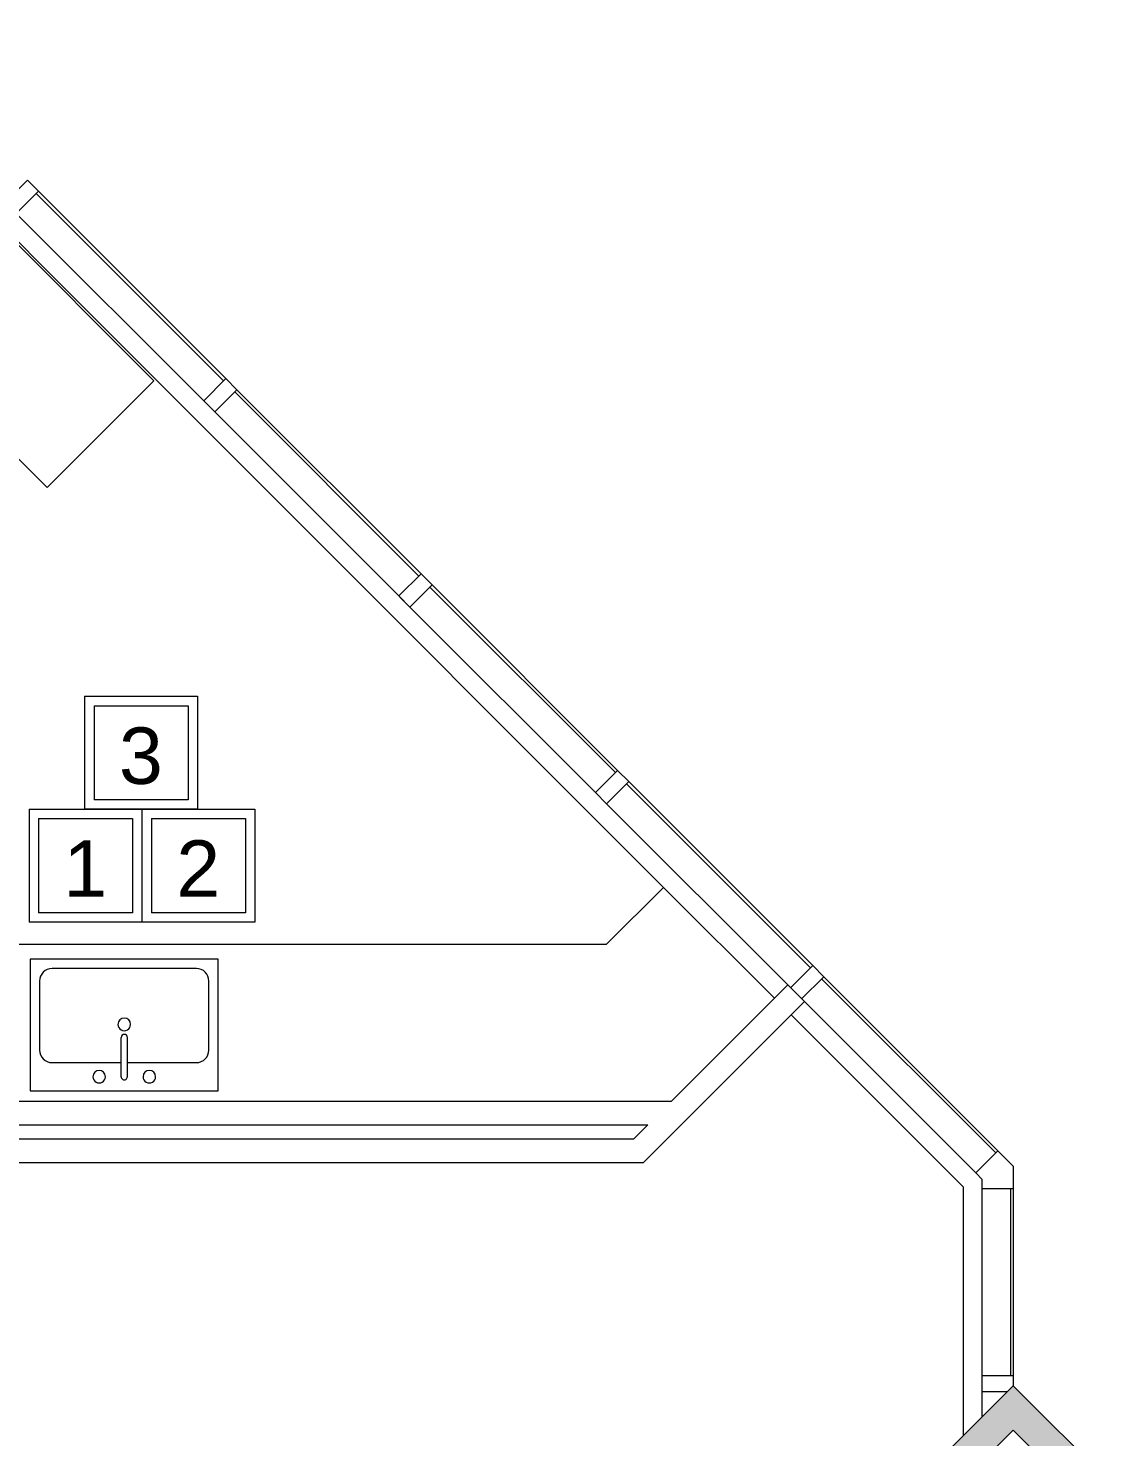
# Model space of a CAD drawing. Header units: inches. Extents: x 1 to 4333, y -575 to 1753.
# Drawn here: x 3276.2 to 3448.5, y 1506.4 to 1730.9 of the extents above; entities that cross this region are included whole.
import ezdxf

# ---------------------------------------------------------------- set-up
doc = ezdxf.new("R2010")
doc.units = ezdxf.units.IN
doc.header["$MEASUREMENT"] = 0
for name, color, linetype, lineweight in [('820 1st St NE_04_Clean_dwg', 8, 'Continuous', 9), ('A-ANNO-NOTE', 131, 'Continuous', 20), ('I-WALL', 2, 'Continuous', 13), ('IRF-WALL-FULL-HT', 250, 'Continuous', 9), ('IRF-WALL-FULL-HT-HATCH', 250, 'Continuous', 9), ('IRF-WINDOW', 250, 'Continuous', 9), ('P-SANR-FIXT', 6, 'Continuous', 13), ('Q-CASE', 31, 'Continuous', 9)]:
    doc.layers.add(name, color=color, linetype=linetype, lineweight=lineweight)
doc.styles.add('Arial', font='arial.ttf', dxfattribs={"height": 9})

# ---------------------------------------------------------------- blocks, each defined once
blk = doc.blocks.new('Counter Top - Adustable Angle _No Backsplash_ - Standard Counter Top-2890121-New Construction - Tel_Data_Elec Plan')
at = {"layer": 'Q-CASE', "lineweight": 13}
for p, q in [((-30.5, -1.5), (-30.5, 23.5)), ((-17.59, -1.5), (-30.5, -1.5)), ((-17.59, -1.5), (108.09, -127.18)), ((108.09, -127.18), (125.76, -109.5))]:
    blk.add_line(p, q, dxfattribs=at)
blk = doc.blocks.new('High Top Table1 - High Top Table1-2819259-New Construction - Tel_Data_Elec Plan')
at = {"layer": 'Q-CASE', "lineweight": 13}
for p, q in [((941.43, 1686.83), (917.35, 1686.83)), ((917.35, 1686.83), (917.35, 1610.67)), ((941.43, 1610.67), (941.43, 1686.83)), ((917.35, 1610.67), (941.43, 1610.67))]:
    blk.add_line(p, q, dxfattribs=at)
blk = doc.blocks.new('Sink Kitchen-Single - 30_ x 21_-2269151-New Construction - Tel_Data_Elec Plan')
at = {"layer": 'P-SANR-FIXT'}
for p, q in [((15.62, 10.59), (-14.38, 10.59)), ((-14.38, 10.59), (-14.38, -10.41)), ((15.62, -10.41), (15.62, 10.59)), ((0.12, 8.34), (0.12, 2.09)), ((1.12, 8.34), (1.12, 2.09)), ((0.12, 6.09), (-10.88, 6.09)), ((12.12, 6.09), (1.12, 6.09)), ((-12.88, 4.09), (-12.88, -6.91)), ((14.12, -6.91), (14.12, 4.09)), ((-10.88, -8.91), (12.12, -8.91)), ((-14.38, -10.41), (15.62, -10.41))]:
    blk.add_line(p, q, dxfattribs=at)
for centre, radius, start, end in [((-3.38, 8.34), 1, 360, 180), ((4.62, 8.34), 1, 360, 180), ((-3.38, 8.34), 1, 180, 0), ((0.62, 8.34), 0.5, 360, 180), ((4.62, 8.34), 1, 180, 360), ((-10.88, 4.09), 2, 90, 180), ((12.12, 4.09), 2, 360, 90), ((0.62, 0), 1, 360, 180), ((0.62, 0), 1, 180, 0), ((0.62, 2.09), 0.5, 180, 0), ((-10.88, -6.91), 2, 180, 270), ((12.12, -6.91), 2, 270, 0)]:
    blk.add_arc(centre, radius, start, end, dxfattribs=at)
blk = doc.blocks.new('820 1st St NE_04_Clean_dwg-2391440-New Construction - Tel_Data_Elec Plan')
at = {"layer": 'IRF-WALL-FULL-HT-HATCH'}
h = blk.add_hatch(color=256, dxfattribs=at)
h.paths.add_polyline_path([(1333.41, 1475.07), (1343.27, 1475.07), (1343.27, 1476.19), (1348.27, 1476.19), (1348.27, 1499.26), (1333.03, 1514.5), (1311.21, 1492.69), (1318.69, 1475.07), (1333.03, 1475.07)], flags=0)
h.paths.add_polyline_path([(1333.03, 1477.32), (1319.41, 1477.32), (1319.41, 1486.17), (1317.13, 1491.54), (1319.41, 1493.82), (1319.41, 1496.07), (1343.27, 1496.07), (1343.27, 1477.32), (1333.41, 1477.32)], flags=0)
h.paths.add_polyline_path([(1333.41, 1501.07), (1326.66, 1501.07), (1333.03, 1507.43), (1339.39, 1501.07)], flags=0)
at = {"layer": 'IRF-WALL-FULL-HT'}
blk.add_line((1235.24, 1640.22), (1238.06, 1637.39), dxfattribs=at)
at = {"layer": 'IRF-WALL-FULL-HT', "flags": 128}
for points in [[(1318.69, 1475.07), (1343.27, 1475.07), (1343.27, 1476.19), (1348.27, 1476.19), (1348.27, 1499.26), (1333.03, 1514.5), (1311.21, 1492.69)], [(1333.03, 1507.43), (1339.39, 1501.07), (1326.66, 1501.07)]]:
    blk.add_lwpolyline(points, close=True, dxfattribs=at)
at = {"layer": 'IRF-WINDOW'}
for p, q in [((1177.24, 1704.58), (1207.13, 1674.69)), ((1207.48, 1675.05), (1177.6, 1704.93)), ((1238.6, 1643.94), (1209.25, 1673.28)), ((1208.9, 1672.93), (1238.24, 1643.58)), ((1240.01, 1641.81), (1269.58, 1612.24)), ((1271.35, 1610.47), (1300.7, 1581.13)), ((1301.05, 1581.48), (1271.71, 1610.83)), ((1297.07, 1578.39), (1268.17, 1607.29)), ((1302.46, 1579.36), (1330.22, 1551.6)), ((1328.07, 1545.92), (1333.07, 1545.92)), ((1332.57, 1545.92), (1332.57, 1516.07)), ((1333.07, 1516.07), (1328.07, 1516.07)), ((1328.07, 1513.57), (1332.09, 1513.57))]:
    blk.add_line(p, q, dxfattribs=at)
at = {"layer": 'IRF-WINDOW', "flags": 128}
for points in [[(1172.29, 1703.16), (1175.83, 1706.7), (1177.6, 1704.93), (1174.06, 1701.4), (1172.29, 1703.16), (1144.54, 1730.92)], [(1277.27, 1593.94), (1142.26, 1728.95), (1102.1, 1728.95)], [(1203.95, 1671.51), (1207.48, 1675.05), (1209.25, 1673.28), (1205.71, 1669.74), (1203.95, 1671.51), (1174.06, 1701.4)], [(1240.36, 1642.17), (1238.6, 1643.94), (1235.06, 1640.4), (1205.71, 1669.74)], [(1269.94, 1612.59), (1240.36, 1642.17), (1236.83, 1638.63)], [(1266.4, 1609.06), (1269.94, 1612.59), (1271.71, 1610.83), (1268.17, 1607.29), (1266.4, 1609.06), (1236.83, 1638.63), (1235.06, 1640.4)], [(1297.51, 1577.94), (1301.05, 1581.48), (1302.82, 1579.71), (1299.28, 1576.18)], [(1333.07, 1514.46), (1333.07, 1516.07), (1333.07, 1549.46), (1302.82, 1579.71)], [(1328.07, 1509.55), (1328.07, 1516.07), (1328.07, 1545.92), (1328.07, 1547.39), (1327.04, 1548.42), (1330.57, 1551.96), (1327.04, 1548.42), (1299.72, 1575.73)], [(1325.07, 1506.55), (1325.07, 1546.14), (1297.6, 1573.61)]]:
    blk.add_lwpolyline(points, dxfattribs=at)
blk = doc.blocks.new('FORM Equipment_Fixture Tag - Square-214315-New Construction - Tel_Data_Elec Plan')
at = {"layer": 'A-ANNO-NOTE'}
for p, q in [((-0.09375, 0.09375), (0.09375, 0.09375)), ((-0.09375, 0.09375), (0.09375, 0.09375)), ((-0.09375, 0.09375), (0.09375, 0.09375)), ((-0.09375, 0.09375), (-0.09375, -0.09375)), ((0.09375, 0.09375), (0.09375, -0.09375)), ((-0.078125, 0.078125), (-0.078125, -0.078125)), ((-0.078125, 0.078125), (0.078125, 0.078125)), ((0.078125, 0.078125), (0.078125, -0.078125)), ((0.078125, -0.078125), (-0.078125, -0.078125)), ((0.09375, -0.09375), (-0.09375, -0.09375))]:
    blk.add_line(p, q, dxfattribs=at)

msp = doc.modelspace()

# ---------------------------------------------------------------- linework, layer by layer
at = {"layer": 'I-WALL', "color": 10, "lineweight": 20}
for p, q in [((3397.32, 1578.39), (3378.75, 1559.82)), ((3399.97, 1575.73), (3397.32, 1578.39)), ((3374.3, 1550.07), (3399.97, 1575.73)), ((3378.75, 1559.82), (3189.66, 1559.82)), ((3193.41, 1556.07), (3375, 1556.07)), ((3375, 1556.07), (3372.75, 1553.82)), ((3372.75, 1553.82), (3193.41, 1553.82)), ((3110.53, 1550.07), (3374.3, 1550.07))]:
    msp.add_line(p, q, dxfattribs=at)

# ---------------------------------------------------------------- block references
at = {"layer": '820 1st St NE_04_Clean_dwg', "color": 250}
msp.add_blockref('820 1st St NE_04_Clean_dwg-2391440-New Construction - Tel_Data_Elec Plan', (2100.25, 0), dxfattribs=at)
at = {"layer": 'A-ANNO-NOTE', "xscale": 96, "yscale": 96, "zscale": 96}
for p in [(3294.21, 1615.41), (3285.35, 1597.41), (3303.35, 1597.41)]:
    msp.add_blockref('FORM Equipment_Fixture Tag - Square-214315-New Construction - Tel_Data_Elec Plan', p, dxfattribs=at)
at = {"layer": 'P-SANR-FIXT', "rotation": 180}
msp.add_blockref('Sink Kitchen-Single - 30_ x 21_-2269151-New Construction - Tel_Data_Elec Plan', (3292.15, 1572.1), dxfattribs=at)
at = {"layer": 'Q-CASE', "lineweight": 13}
for name, p, rotation in [('High Top Table1 - High Top Table1-2819259-New Construction - Tel_Data_Elec Plan', (3769.47, -129.9), 45.00000000000009), ('Counter Top - Adustable Angle _No Backsplash_ - Standard Counter Top-2890121-New Construction - Tel_Data_Elec Plan', (3357.01, 1571.32), 225.0000000000001)]:
    msp.add_blockref(name, p, dxfattribs=dict(at, rotation=rotation))

# ---------------------------------------------------------------- texts
at = {"layer": 'A-ANNO-NOTE', "lineweight": 9, "char_height": 9, "width": 8.484, "attachment_point": 1, "style": 'Arial'}
for s, insert in [('3', (3290.69, 1619.44)), ('1', (3281.83, 1601.44)), ('2', (3299.83, 1601.44))]:
    msp.add_mtext(s, dxfattribs=dict(at, insert=insert))

doc.saveas('drawing.dxf')
